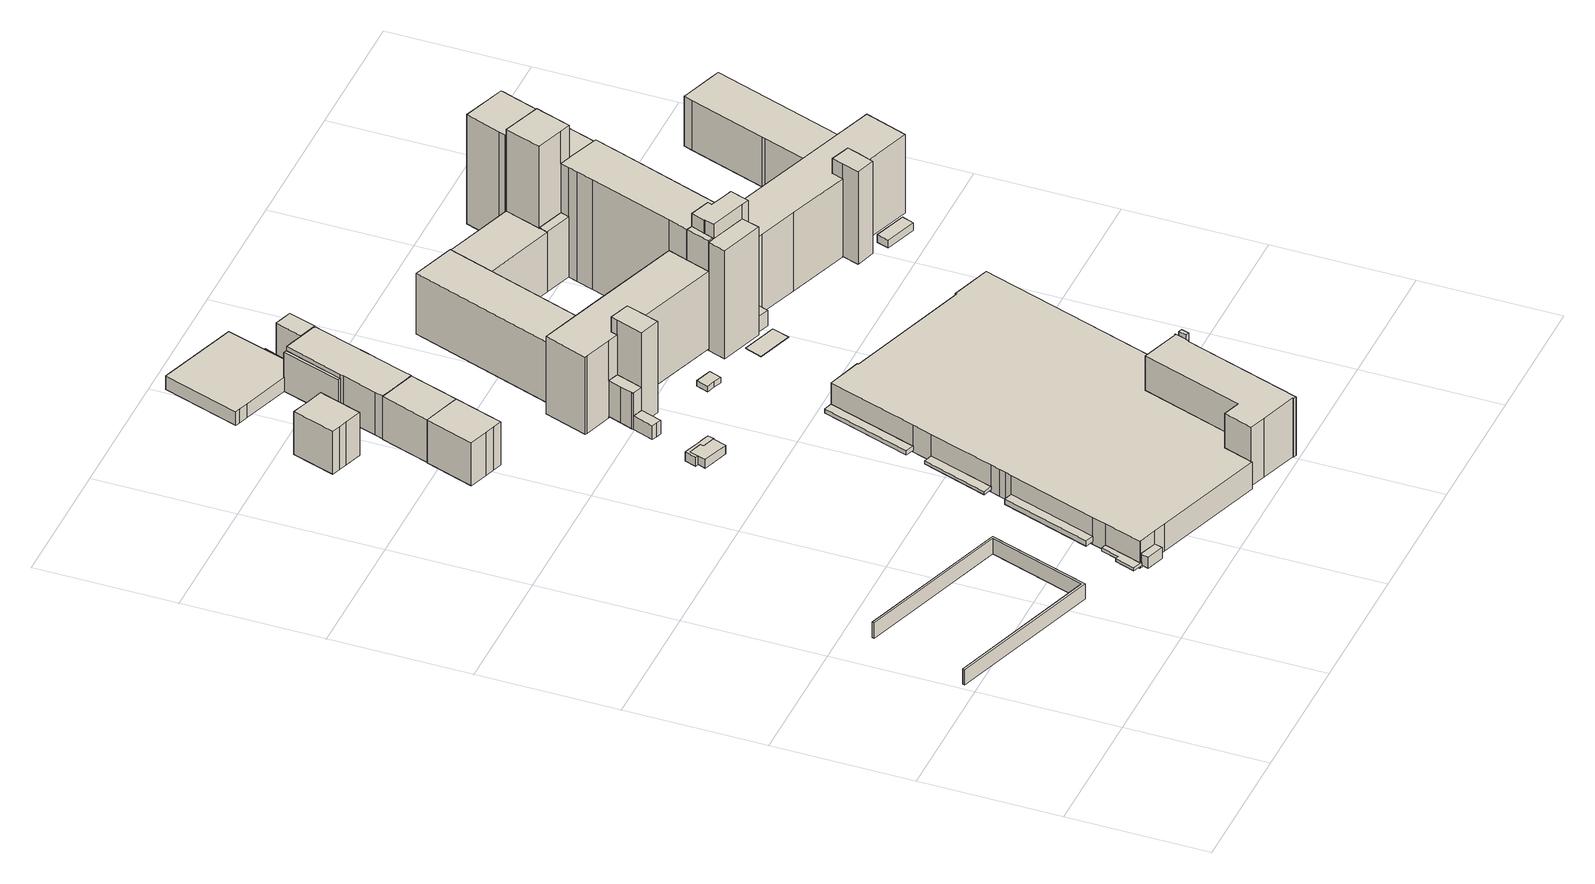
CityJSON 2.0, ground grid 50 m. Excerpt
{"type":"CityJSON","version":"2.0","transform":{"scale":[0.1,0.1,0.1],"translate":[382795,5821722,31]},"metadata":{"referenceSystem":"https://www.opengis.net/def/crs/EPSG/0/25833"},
"CityObjects":{
"building1":{"type":"Building","attributes":{"Gemeindeschluessel":"11000005","BezugspunktDach":"2200","function":"51009_1610","measuredHeight":6.04,"storeysAboveGround":0},"address":[{"country":"Germany","locality":"Berlin"}],"geometry":[{"type":"Solid","lod":"1","boundaries":[[[[0,1,2,3,4,5,6,7]],[[8,9,10,11,12,13,14,15]],[[8,15,7,6]],[[9,8,6,5]],[[10,9,5,4]],[[11,10,4,3]],[[12,11,3,2]],[[13,12,2,1]],[[14,13,1,0]],[[15,14,0,7]]]]}]},
"building2":{"type":"Building","attributes":{"Gemeindeschluessel":"11000005","BezugspunktDach":"2200","function":"51009_1610","measuredHeight":2.08,"storeysAboveGround":0},"address":[{"country":"Germany","locality":"Berlin"}],"geometry":[{"type":"Solid","lod":"1","boundaries":[[[[16,17,18,19]],[[20,21,22,23]],[[20,23,19,18]],[[21,20,18,17]],[[22,21,17,16]],[[23,22,16,19]]]]}]},
"building3":{"type":"Building","attributes":{"Gemeindeschluessel":"11000005","BezugspunktDach":"2200","function":"31001_1010","measuredHeight":18.66,"storeysAboveGround":4},"address":[{"country":"Germany","locality":"Berlin","thoroughfareNumber":"8","thoroughfareName":"Ohmstraße"}],"geometry":[{"type":"Solid","lod":"1","boundaries":[[[[24,25,26,27,28,29,30,31]],[[32,33,34,35,36,37,38,39]],[[32,39,31,30]],[[33,32,30,29]],[[34,33,29,28]],[[35,34,28,27]],[[36,35,27,26]],[[37,36,26,25]],[[38,37,25,24]],[[39,38,24,31]]]]}]},
"building4":{"type":"Building","attributes":{"Gemeindeschluessel":"11000005","BezugspunktDach":"2200","function":"31001_1010","measuredHeight":18.57,"storeysAboveGround":4},"address":[{"country":"Germany","locality":"Berlin","thoroughfareNumber":"4","thoroughfareName":"Hefnersteig"}],"geometry":[{"type":"Solid","lod":"1","boundaries":[[[[40,41,42,43,44,45,46,47]],[[48,49,50,51,52,53,54,55]],[[48,55,47,46]],[[49,48,46,45]],[[50,49,45,44]],[[51,50,44,43]],[[52,51,43,42]],[[53,52,42,41]],[[54,53,41,40]],[[55,54,40,47]]]]}]},
"building5":{"type":"Building","attributes":{"Gemeindeschluessel":"11000005","BezugspunktDach":"2200","function":"31001_2020","measuredHeight":3.45,"storeysAboveGround":1},"address":[{"country":"Germany","locality":"Berlin","thoroughfareNumber":"16","thoroughfareName":"Wernerwerkdamm"}],"geometry":[{"type":"Solid","lod":"1","boundaries":[[[[56,57,58,59,60,61,62]],[[63,64,65,66,67,68,69]],[[63,69,62,61]],[[64,63,61,60]],[[65,64,60,59]],[[66,65,59,58]],[[67,66,58,57]],[[68,67,57,56]],[[69,68,56,62]]]]}]},
"building6":{"type":"Building","attributes":{"Gemeindeschluessel":"11000005","BezugspunktDach":"2200","function":"31001_1010","measuredHeight":18.55,"storeysAboveGround":4},"address":[{"country":"Germany","locality":"Berlin","thoroughfareNumber":"7","thoroughfareName":"Ohmstraße"}],"geometry":[{"type":"Solid","lod":"1","boundaries":[[[[29,28,27,70,71,72,73,30]],[[74,75,76,77,78,79,80,81]],[[74,81,30,73]],[[75,74,73,72]],[[76,75,72,71]],[[77,76,71,70]],[[78,77,70,27]],[[79,78,27,28]],[[80,79,28,29]],[[81,80,29,30]]]]}]},
"building7":{"type":"Building","attributes":{"Gemeindeschluessel":"11000005","BezugspunktDach":"2200","function":"51009_1610","measuredHeight":3.5,"storeysAboveGround":0},"address":[{"country":"Germany","locality":"Berlin"}],"geometry":[{"type":"Solid","lod":"1","boundaries":[[[[61,60,59,58,57,82,83,84,85,86,87,88,89]],[[90,91,92,93,94,95,96,97,98,99,100,101,102]],[[90,102,89,88]],[[91,90,88,87]],[[92,91,87,86]],[[93,92,86,85]],[[94,93,85,84]],[[95,94,84,83]],[[96,95,83,82]],[[97,96,82,57]],[[98,97,57,58]],[[99,98,58,59]],[[100,99,59,60]],[[101,100,60,61]],[[102,101,61,89]]]]}]},
"building8":{"type":"Building","attributes":{"Gemeindeschluessel":"11000005","BezugspunktDach":"2200","function":"51009_1610","measuredHeight":5.86,"storeysAboveGround":0},"address":[{"country":"Germany","locality":"Berlin"}],"geometry":[{"type":"Solid","lod":"1","boundaries":[[[[103,104,105,106,107,108]],[[109,110,111,112,113,114]],[[109,114,108,107]],[[110,109,107,106]],[[111,110,106,105]],[[112,111,105,104]],[[113,112,104,103]],[[114,113,103,108]]]]}]},
"building9":{"type":"Building","attributes":{"Gemeindeschluessel":"11000005","function":"31001_2071"},"address":[{"country":"Germany","locality":"Berlin","thoroughfareNumber":"5","thoroughfareName":"Hefnersteig"},{"country":"Germany","locality":"Berlin","thoroughfareNumber":"6","thoroughfareName":"Ohmstraße"}],"children":["building9-1","building9-2","building9-3","building9-4","building9-5"]},
"building9-1":{"type":"BuildingPart","attributes":{"BezugspunktDach":"2200","measuredHeight":18.6,"storeysAboveGround":5},"parents":["building9"],"geometry":[{"type":"MultiSurface","lod":"1","boundaries":[[[115,116,117,118,119,120,121,122,123,124,125,126,127,128,129,130,131,132,133,134,135]],[[136,137,138,139,140,141,142,143,144,145,146,147,148,149,150,151,152,153,154,155,156]],[[136,156,135,134]],[[137,136,134,133]],[[138,137,133,132]],[[157,158,132,131]],[[159,160,131,130]],[[161,162,163,164,159,130,129]],[[141,129,141,165]],[[144,143,127,126]],[[145,144,126,125]],[[146,145,125,124]],[[147,146,124,123]],[[148,147,123,122]],[[149,148,122,121]],[[150,149,121,120]],[[151,150,120,119]],[[152,151,119,118]],[[153,152,118,117]],[[154,153,117,116]],[[155,154,116,115]],[[156,155,115,135]],[[139,138,158,157]],[[140,139,160,159]],[[163,166,167,164]],[[140,159,164,167]],[[168,141,166,162,161]],[[142,169,170,128]],[[165,141,129,170,169]],[[143,171,142,128,127,172]]]}]},
"building9-2":{"type":"BuildingPart","attributes":{"BezugspunktDach":"2200","measuredHeight":6.26,"storeysAboveGround":5},"parents":["building9"],"geometry":[{"type":"MultiSurface","lod":"1","boundaries":[[[173,174,175,176,160,164,163,177,178,179,180,181,182]],[[183,184,185,186,187,166,167,139,188,189,190,191,192]],[[183,192,182,181]],[[184,183,181,180]],[[185,184,180,179]],[[186,185,179,178]],[[187,186,178,177]],[[166,162,193,187,177,163]],[[167,164,167,194]],[[189,188,176,175]],[[190,189,175,174]],[[191,190,174,173]],[[192,191,173,182]],[[187,193,162,166]],[[167,195,166,163,164]],[[140,159,160,139,196]],[[194,167,164,159,140]],[[188,139,160,176]]]}]},
"building9-3":{"type":"BuildingPart","attributes":{"BezugspunktDach":"2200","measuredHeight":4.52,"storeysAboveGround":5},"parents":["building9"],"geometry":[{"type":"Solid","lod":"1","boundaries":[[[[161,197,198,193,162]],[[187,199,200,141,166]],[[199,187,193,198]],[[200,199,198,197]],[[162,193,187,166]],[[200,197,161,141]],[[141,161,162,166]]]]}]},
"building9-4":{"type":"BuildingPart","attributes":{"BezugspunktDach":"2200","measuredHeight":19.11,"storeysAboveGround":5},"parents":["building9"],"geometry":[{"type":"MultiSurface","lod":"1","boundaries":[[[201,202,203,204,205,206,207,208]],[[200,209,210,211,212,143,169,141]],[[197,161,208,207]],[[209,200,207,206]],[[210,209,206,205]],[[211,210,205,204]],[[212,211,204,203]],[[143,212,203,202]],[[170,128,127,143,202,201]],[[129,170,201,208]],[[200,141,161,197]],[[169,142,128,170]],[[143,127,128,142]],[[141,169,170,129]]]}]},
"building9-5":{"type":"BuildingPart","attributes":{"BezugspunktDach":"2200","measuredHeight":15.33,"storeysAboveGround":5},"parents":["building9"],"geometry":[{"type":"Solid","lod":"1","boundaries":[[[[158,157,213,214,215]],[[189,188,139,138,216]],[[189,216,215,214]],[[188,189,214,213]],[[139,160,176,188,213,157]],[[216,138,158,215]],[[188,176,160,139]],[[138,139,157,158]]]]}]},
"building10":{"type":"Building","attributes":{"name":"Kindertagesstätte Berufsschule für Gestaltung und Technik","Gemeindeschluessel":"11000005","function":"31001_2111"},"address":[{"country":"Germany","locality":"Berlin","thoroughfareNumber":"10, 12, 14, 16, 8","thoroughfareName":"Wohlrabedamm"}],"children":["building10-1","building10-2","building10-3","building10-4","building10-5","building10-6"]},
"building10-1":{"type":"BuildingPart","attributes":{"BezugspunktDach":"2200","measuredHeight":23.25,"storeysAboveGround":5},"parents":["building10"],"geometry":[{"type":"MultiSurface","lod":"1","boundaries":[[[217,218,219,220,221,222,223,224,225,226,227,228,229,230,231]],[[232,233,234,235,236,237,238,239,240,241,242,243,244,245,246]],[[232,247,248,249,231,230]],[[250,247,230,229]],[[251,250,233,229,228]],[[252,253,251,228,227]],[[236,254,253,227,226]],[[237,236,226,225]],[[238,237,225,224]],[[239,238,224,223]],[[240,239,223,222]],[[241,240,222,221]],[[242,241,221,220]],[[243,242,220,219]],[[244,243,219,218]],[[245,244,218,217]],[[246,245,217,231]],[[246,249,248,247,232]],[[233,232,247,250]],[[234,233,250,251]],[[235,234,251,253,252]],[[235,253,254,236]]]}]},
"building10-2":{"type":"BuildingPart","attributes":{"BezugspunktDach":"2200","measuredHeight":10.69,"storeysAboveGround":5},"parents":["building10"],"geometry":[{"type":"MultiSurface","lod":"1","boundaries":[[[255,256,257,258,248,247,250,251,253,254,259,260,261,262,263,264,265,266,267,268,269,270,271,272,273,274,275]],[[276,277,278,279,280,281,282,283,284,285,286,287,288,289,290,291,292,293,294,295,296,297,298,299,300,301,302]],[[276,302,303,304,305,306,307,275,274]],[[277,276,274,273]],[[278,277,273,272]],[[279,278,272,271]],[[280,279,271,270]],[[281,280,270,269]],[[308,309,310,311,282,281,269,268]],[[283,282,268,267]],[[312,313,267,266]],[[284,283,314,315]],[[285,284,266,265]],[[286,285,265,264]],[[287,286,264,263]],[[288,287,263,262]],[[289,288,262,261]],[[290,289,261,260]],[[291,290,260,259]],[[292,291,259,254]],[[293,292,236,235]],[[294,293,235,234,251]],[[295,294,251,234,233]],[[296,295,233,232,247]],[[297,296,232,246]],[[298,297,248,258]],[[299,298,258,257]],[[300,299,257,256]],[[316,317,318,319,320,301,300,256,255]],[[306,321,255,275]],[[302,301,322,323,303,324]],[[307,306,305,304,303]],[[311,310,309,308]],[[315,314,313,312]],[[235,236,254,253]],[[253,251,234,235]],[[233,234,251,250]],[[250,247,232,233]],[[246,232,247,248]],[[320,319,318,317,316]],[[324,303,323,322,321,306]]]}]},
"building10-3":{"type":"BuildingPart","attributes":{"BezugspunktDach":"2200","measuredHeight":4.32,"storeysAboveGround":5},"parents":["building10"],"geometry":[{"type":"MultiSurface","lod":"1","boundaries":[[[325,317,316,326,327]],[[328,319,318,329,330]],[[328,330,327,326]],[[319,321,331,328,326,316]],[[329,318,317,325]],[[330,329,325,327]],[[328,331,321,319]],[[318,319,316,317,332]]]}]},
"building10-4":{"type":"BuildingPart","attributes":{"BezugspunktDach":"2200","measuredHeight":1.17,"storeysAboveGround":5},"parents":["building10"],"geometry":[{"type":"MultiSurface","lod":"1","boundaries":[[[331,321,306,305,333,334,335,336]],[[337,338,339,304,303,323,340,341]],[[337,341,336,335]],[[338,337,335,334]],[[339,338,334,333]],[[304,339,333,305]],[[340,323,319,328]],[[341,340,331,336]],[[303,304,305,306]],[[303,306,321,323]],[[328,319,321,331]]]}]},
"building10-5":{"type":"BuildingPart","attributes":{"BezugspunktDach":"2200","measuredHeight":1.1,"storeysAboveGround":5},"parents":["building10"],"geometry":[{"type":"Solid","lod":"1","boundaries":[[[[309,308,342,343]],[[344,311,310,345]],[[344,345,343,342]],[[311,344,342,308]],[[345,310,309,343]],[[310,311,308,309]]]]}]},
"building10-6":{"type":"BuildingPart","attributes":{"BezugspunktDach":"2200","measuredHeight":1.64,"storeysAboveGround":5},"parents":["building10"],"geometry":[{"type":"MultiSurface","lod":"1","boundaries":[[[313,312,346,347]],[[348,315,314,349]],[[348,349,347,346]],[[315,348,346,312]],[[349,314,313,347]],[[315,350,312,313,314]]]}]},
"building11":{"type":"Building","attributes":{"Gemeindeschluessel":"11000005","BezugspunktDach":"2200","function":"31001_2050","measuredHeight":3.14,"storeysAboveGround":1},"address":[{"country":"Germany","locality":"Berlin","thoroughfareNumber":"50 (3)","thoroughfareName":"Siemensdamm"}],"geometry":[{"type":"Solid","lod":"1","boundaries":[[[[351,352,353,354,355,356]],[[357,358,359,360,361,362]],[[357,362,356,355]],[[358,357,355,354]],[[359,358,354,353]],[[360,359,353,352]],[[361,360,352,351]],[[362,361,351,356]]]]}]},
"building12":{"type":"Building","attributes":{"Gemeindeschluessel":"11000005","BezugspunktDach":"2200","function":"51009_1610","measuredHeight":24.72,"storeysAboveGround":0},"address":[{"country":"Germany","locality":"Berlin"}],"geometry":[{"type":"Solid","lod":"1","boundaries":[[[[363,364,365,366]],[[367,368,369,370]],[[367,370,366,365]],[[368,367,365,364]],[[369,368,364,363]],[[370,369,363,366]]]]}]},
"building13":{"type":"Building","attributes":{"Gemeindeschluessel":"11000005","BezugspunktDach":"2200","function":"31001_2050","measuredHeight":0.17,"storeysAboveGround":1},"address":[{"country":"Germany","locality":"Berlin","thoroughfareNumber":"50 (4)","thoroughfareName":"Siemensdamm"}],"geometry":[{"type":"Solid","lod":"1","boundaries":[[[[371,372,373,374]],[[375,376,377,378]],[[375,378,374,373]],[[376,375,373,372]],[[377,376,372,371]],[[378,377,371,374]]]]}]},
"building14":{"type":"Building","attributes":{"Gemeindeschluessel":"11000005","BezugspunktDach":"2200","function":"51009_1610","measuredHeight":8.04,"storeysAboveGround":0},"address":[{"country":"Germany","locality":"Berlin"}],"geometry":[{"type":"Solid","lod":"1","boundaries":[[[[379,380,381,382]],[[383,384,385,386]],[[383,386,382,381]],[[384,383,381,380]],[[385,384,380,379]],[[386,385,379,382]]]]}]},
"building15":{"type":"Building","attributes":{"Gemeindeschluessel":"11000005","function":"31001_2020"},"address":[{"country":"Germany","locality":"Berlin","thoroughfareNumber":"50","thoroughfareName":"Siemensdamm"}],"children":["building15-1","building15-2","building15-3","building15-4","building15-5","building15-6","building15-7","building15-8","building15-9","building15-10","building15-11","building15-12","building15-13","building15-14","building15-15","building15-16","building15-17","building15-18","building15-19"]},
"building15-1":{"type":"BuildingPart","attributes":{"BezugspunktDach":"2200","measuredHeight":19.89,"storeysAboveGround":14},"parents":["building15"],"geometry":[{"type":"MultiSurface","lod":"1","boundaries":[[[387,388,389,390,391,392,393,394,395]],[[396,397,398,399,400,401,402,403,404]],[[396,404,395,394]],[[397,396,394,393]],[[398,397,393,392]],[[399,398,392,391]],[[400,399,391,390]],[[401,400,390,389]],[[402,401,389,388]],[[403,402,388,387]],[[404,403,387,405,406,407]],[[407,406,405,387,395]]]}]},
"building15-2":{"type":"BuildingPart","attributes":{"BezugspunktDach":"2200","measuredHeight":7.3,"storeysAboveGround":14},"parents":["building15"],"geometry":[{"type":"MultiSurface","lod":"1","boundaries":[[[408,409,410,411,412,413]],[[414,415,416,417,418,419]],[[414,419,413,412]],[[415,414,412,411]],[[416,415,411,410]],[[416,420,410,409,417]],[[417,409,408,418]],[[418,421,408,413,419]]]}]},
"building15-3":{"type":"BuildingPart","attributes":{"BezugspunktDach":"2200","measuredHeight":55.57,"storeysAboveGround":14},"parents":["building15"],"geometry":[{"type":"MultiSurface","lod":"1","boundaries":[[[422,423,424,425,426,427]],[[428,429,430,431,432,433]],[[428,434,435,427,426]],[[429,428,426,425],[418,417,409,408]],[[436,437,438,425,424]],[[439,440,424,423]],[[441,442,423,422]],[[443,444,432,422,427]],[[433,435,434,428]],[[409,417,418,408]],[[430,429,438,437,436]],[[431,430,440,439]],[[432,431,442,441]],[[433,432,444,443]]]}]},
"building15-4":{"type":"BuildingPart","attributes":{"BezugspunktDach":"2200","measuredHeight":30.61,"storeysAboveGround":14},"parents":["building15"],"geometry":[{"type":"MultiSurface","lod":"1","boundaries":[[[445,446,447,448,449,450,451,452,453,454,455,456,457]],[[458,459,460,461,462,463,464,465,466,467,468,469,470]],[[458,470,457,456]],[[459,458,456,455]],[[460,471,472,473,459,455,454]],[[461,460,454,453]],[[462,461,453,452]],[[464,463,451,450]],[[465,464,474,475]],[[466,465,475,476]],[[467,466,476,477]],[[478,479,480,447,446]],[[468,467,481,482]],[[469,468,446,445]],[[470,469,445,457]],[[483,472,471,460]],[[483,459,473,472]],[[462,452,484,485]],[[485,484,451,463]],[[475,474,450,449]],[[476,475,486,449,448,487]],[[477,476,448,447]],[[482,481,480,479,478]]]}]},
"building15-5":{"type":"BuildingPart","attributes":{"BezugspunktDach":"2200","measuredHeight":24.76,"storeysAboveGround":14},"parents":["building15"],"geometry":[{"type":"MultiSurface","lod":"1","boundaries":[[[472,471,488,489,490,491,492,473]],[[493,494,495,496,497,498,499,500]],[[493,500,473,492]],[[494,493,492,491]],[[495,501,502,491,490]],[[496,495,490,489]],[[497,496,489,488]],[[498,497,488,471]],[[499,498,460,483]],[[500,499,472,483,459,473]],[[494,503,502,501,495]],[[483,460,471,472]],[[473,459,483,472]]]}]},
"building15-6":{"type":"BuildingPart","attributes":{"BezugspunktDach":"2200","measuredHeight":23.57,"storeysAboveGround":14},"parents":["building15"],"geometry":[{"type":"MultiSurface","lod":"1","boundaries":[[[504,435,434,505,502,501]],[[494,506,507,508,509,495]],[[506,494,502,505]],[[408,413,419,418,507,506,505,434]],[[508,507,428,433]],[[435,433,508]],[[495,509,504,501]],[[495,501,502,494]],[[418,419,413,408]],[[433,428,434,435]],[[508,433,435,504,509]]]}]},
"building15-7":{"type":"BuildingPart","attributes":{"BezugspunktDach":"2200","measuredHeight":25.05,"storeysAboveGround":14},"parents":["building15"],"geometry":[{"type":"MultiSurface","lod":"1","boundaries":[[[510,444,443,511]],[[508,512,513,509]],[[435,504,509,511,443]],[[433,508,435]],[[512,508,433,432,444]],[[509,513,510,511]],[[434,428,433,435]],[[435,508,509,504]],[[443,444,432,433]],[[513,512,444,510]]]}]},
"building15-8":{"type":"BuildingPart","attributes":{"BezugspunktDach":"2200","measuredHeight":43.35,"storeysAboveGround":14},"parents":["building15"],"geometry":[{"type":"MultiSurface","lod":"1","boundaries":[[[514,515,516,517,518,519,520,442,441,521,522,523,524,525]],[[526,527,528,529,530,531,532,533,534,535,536,537,538,539]],[[526,539,485,462,452,484,525,524]],[[527,526,524,523]],[[528,527,523,522]],[[529,528,522,521]],[[444,510,521,441]],[[530,529,513,512]],[[531,530,441,432,431]],[[540,439,442,520]],[[533,532,520,519]],[[534,533,519,518]],[[535,534,518,517]],[[541,542,517,516]],[[536,535,543,544]],[[538,537,545,546,547]],[[484,452,462,485]],[[512,513,510,444]],[[431,432,441,442]],[[532,531,439,540]],[[544,543,542,541]],[[537,536,516,515]],[[547,546,545,515,514,548]],[[539,538,514,525]]]}]},
"building15-9":{"type":"BuildingPart","attributes":{"BezugspunktDach":"2200","measuredHeight":42.78,"storeysAboveGround":14},"parents":["building15"],"geometry":[{"type":"MultiSurface","lod":"1","boundaries":[[[549,550,551,552,553,554,555,556]],[[557,558,559,560,561,562,563,564]],[[557,564,556,555]],[[560,559,565,566]],[[561,560,566,567,551]],[[562,561,567,568]],[[569,570,550,549]],[[563,562,571,572,573]],[[564,563,549,556]],[[558,557,574,555,554,575]],[[559,558,554,553]],[[566,565,553,552]],[[552,551,567,566]],[[568,567,551,550]],[[573,572,571,570,569]]]}]},
"building15-10":{"type":"BuildingPart","attributes":{"BezugspunktDach":"2200","measuredHeight":43.35,"storeysAboveGround":14},"parents":["building15"],"geometry":[{"type":"MultiSurface","lod":"1","boundaries":[[[576,577,514,525,578]],[[539,538,559,558,557]],[[539,557,578,525],[463,485,484,451]],[[559,538,579,547,565]],[[554,553,559,577,576]],[[580,555,554,576,578]],[[484,485,463,451]],[[538,539,525,514]],[[565,547,579,514,577]],[[558,559,553,554]],[[557,558,554,555,580]]]}]},
"building15-11":{"type":"BuildingPart","attributes":{"BezugspunktDach":"2200","measuredHeight":42.48,"storeysAboveGround":14},"parents":["building15"],"geometry":[{"type":"MultiSurface","lod":"1","boundaries":[[[540,581,440,439]],[[582,583,532,531]],[[582,531,431,430]],[[532,583,581,540]],[[430,431,439,440]],[[440,581,583,582,584]],[[531,532,540,439]]]}]},
"building15-12":{"type":"BuildingPart","attributes":{"BezugspunktDach":"2200","measuredHeight":43.35,"storeysAboveGround":14},"parents":["building15"],"geometry":[{"type":"MultiSurface","lod":"1","boundaries":[[[585,516,515,586]],[[537,536,587,588]],[[589,541,544,590,587,536,516,585]],[[588,587,585,591,592,586]],[[515,546,592,586]],[[536,537,515,516]],[[590,544,541,589]],[[586,592,591,585]]]}]},
"building15-13":{"type":"BuildingPart","attributes":{"BezugspunktDach":"2200","measuredHeight":47.7,"storeysAboveGround":14},"parents":["building15"],"geometry":[{"type":"MultiSurface","lod":"1","boundaries":[[[593,594,595,596,597,598,599,600,601,602]],[[566,565,547,546,592,591,603,604,568,567]],[[552,551,602,601]],[[553,552,601,600]],[[547,514,577,600,599]],[[515,514,599,598]],[[586,515,605,598,597]],[[591,585,586,592,597,596]],[[606,589,591,596,595]],[[607,608,606,595,594]],[[568,604,609,572,570,610,594,593]],[[567,551,550,593,602]],[[566,567,551,552]],[[611,565,566,612,552,553]],[[565,613,577,514,547]],[[546,547,514,515]],[[592,546,605,515,586]],[[592,586,585,591]],[[614,603,591,589,606]],[[604,603,615,606,608,607]],[[610,570,572,609]],[[568,550,551,567]]]}]},
"building15-14":{"type":"BuildingPart","attributes":{"BezugspunktDach":"2200","measuredHeight":31.05,"storeysAboveGround":14},"parents":["building15"],"geometry":[{"type":"MultiSurface","lod":"1","boundaries":[[[606,608,616,617,618,619,620,621,622,623,624,625,626,627,628,542,589]],[[543,406,405,629,630,631,632,633,634,635,636,637,638,639,640,641,590]],[[406,543,542,628]],[[405,387,395,406,628,627]],[[629,405,627,626]],[[630,629,626,625]],[[631,630,625,624]],[[632,631,624,623]],[[633,632,642,643,644]],[[634,633,622,644,645,646]],[[635,634,645,647]],[[636,635,620,619]],[[637,636,619,618]],[[638,637,618,617]],[[639,638,617,616]],[[610,648,616,608]],[[640,639,649,609]],[[641,640,608,604,603,606]],[[590,641,606,603,591,650]],[[543,544,541,542]],[[590,651,589,541,544]],[[406,395,387,405]],[[644,643,642,623,622]],[[646,645,644,622,621]],[[647,645,621,620]],[[609,649,648,610]],[[606,603,604,608]],[[650,591,603,606,589]]]}]},
"building15-15":{"type":"BuildingPart","attributes":{"BezugspunktDach":"2200","measuredHeight":43.18,"storeysAboveGround":14},"parents":["building15"],"geometry":[{"type":"MultiSurface","lod":"1","boundaries":[[[436,652,653,654,655,656,657,658,659,437]],[[660,661,662,663,664,665,666,583,582,667]],[[410,409,417,416,660,667,437,659]],[[661,660,659,658]],[[662,661,658,657]],[[663,662,657,656]],[[664,663,656,655]],[[665,664,655,654]],[[666,665,654,653]],[[583,666,653,652]],[[668,440,581,669,652,436]],[[667,582,430,429]],[[416,417,409,410]],[[582,670,583,669,581,440,668]],[[429,430,436,437]]]}]},
"building15-16":{"type":"BuildingPart","attributes":{"BezugspunktDach":"2200","measuredHeight":36.45,"storeysAboveGround":14},"parents":["building15"],"geometry":[{"type":"MultiSurface","lod":"1","boundaries":[[[671,672,673,674,675,676]],[[647,645,644,643,677,678]],[[647,678,676,675]],[[621,620,647,675,674]],[[622,621,674,673]],[[623,622,679,673,672]],[[677,643,672,671]],[[678,677,671,676]],[[680,645,647,620,621]],[[681,644,645,621,622]],[[643,644,679,622,623]]]}]},
"building15-17":{"type":"BuildingPart","attributes":{"BezugspunktDach":"2200","measuredHeight":36.01,"storeysAboveGround":14},"parents":["building15"],"geometry":[{"type":"MultiSurface","lod":"1","boundaries":[[[682,683,684,685,686,687]],[[477,476,475,474,688,689]],[[479,690,691,692,687,686]],[[481,477,689,693,694]],[[476,448,447,686,685]],[[449,448,476,685,684]],[[450,449,486,684,683]],[[688,474,683,682]],[[689,688,682,687]],[[481,694,690,479]],[[694,693,692,691,690]],[[477,695,447,448,476]],[[696,475,476,448,449]],[[474,475,486,449,450]]]}]},
"building15-18":{"type":"BuildingPart","attributes":{"BezugspunktDach":"2200","measuredHeight":16.21,"storeysAboveGround":14},"parents":["building15"],"geometry":[{"type":"MultiSurface","lod":"1","boundaries":[[[697,691,690,479,478,698,699,700]],[[701,702,482,481,694,693,703,704]],[[701,704,700,699]],[[702,701,699,698]],[[482,702,698,478]],[[703,693,691,697]],[[704,703,697,700]],[[482,705,478,479,481]],[[694,481,479,690]],[[693,694,690,691]]]}]},
"building15-19":{"type":"BuildingPart","attributes":{"BezugspunktDach":"2200","measuredHeight":6.04,"storeysAboveGround":14},"parents":["building15"],"geometry":[{"type":"MultiSurface","lod":"1","boundaries":[[[706,648,610,570,569]],[[572,609,649,707,573]],[[707,649,648,706]],[[573,707,706,569]],[[573,569,570,572]],[[572,708,570,610,609]],[[649,609,610,648]]]}]},
"building16":{"type":"Building","attributes":{"Gemeindeschluessel":"11000005","BezugspunktDach":"2200","function":"31001_2050","measuredHeight":3,"storeysAboveGround":1},"address":[{"country":"Germany","locality":"Berlin","thoroughfareNumber":"50 (2)","thoroughfareName":"Siemensdamm"}],"geometry":[{"type":"Solid","lod":"1","boundaries":[[[[709,710,711,712]],[[713,714,715,716]],[[713,716,712,711]],[[714,713,711,710]],[[715,714,710,709]],[[716,715,709,712]]]]}]},
"building17":{"type":"Building","attributes":{"Gemeindeschluessel":"11000005","BezugspunktDach":"2200","function":"31001_2523","measuredHeight":5.59,"storeysAboveGround":1},"address":[{"country":"Germany","locality":"Berlin","thoroughfareNumber":"50 (1)","thoroughfareName":"Siemensdamm"}],"geometry":[{"type":"Solid","lod":"1","boundaries":[[[[717,718,719,720,721]],[[722,723,724,725,726]],[[722,726,721,720]],[[723,722,720,719]],[[724,723,719,718]],[[725,724,718,717]],[[726,725,717,721]]]]}]}
},
"vertices":[
[557,348,79],[679,711,79],[124,899,79],[122,890,79],[668,706,79],[551,360,79],[5,544,79],[2,536,79],[5,544,19],[551,360,19],[668,706,19],[122,890,19],[124,899,19],[679,711,19],[557,348,19],[2,536,19],
[842,436,41],[950,756,41],[920,765,41],[812,446,41],[920,765,20],[950,756,20],[842,436,20],[812,446,20],
[461,2341,185],[497,2329,185],[529,2318,185],[588,2493,185],[556,2504,185],[521,2516,185],[454,2538,185],[394,2364,185],[454,2538,15],[521,2516,15],[556,2504,15],[588,2493,15],[529,2318,15],[497,2329,15],[461,2341,15],[394,2364,15],
[317,2780,186],[347,2770,186],[409,2749,186],[460,2902,186],[398,2922,186],[368,2933,186],[337,2943,186],[286,2791,186],[337,2943,17],[368,2933,17],[398,2922,17],[460,2902,17],[409,2749,17],[347,2770,17],[317,2780,17],[286,2791,17],
[842,1681,51],[859,1729,51],[813,1744,51],[817,1756,51],[769,1772,51],[759,1741,51],[749,1712,51],[759,1741,17],[769,1772,17],[817,1756,17],[813,1744,17],[859,1729,17],[842,1681,17],[749,1712,17],
[647,2668,185],[615,2679,185],[580,2691,185],[514,2713,185],[514,2713,16],[580,2691,16],[615,2679,16],[647,2668,16],[588,2493,16],[556,2504,16],[521,2516,16],[454,2538,16],
[860,1729,51],[867,1751,51],[866,1751,51],[842,1759,51],[821,1766,51],[773,1783,51],[762,1786,51],[748,1745,51],[762,1786,16],[773,1783,16],[821,1766,16],[842,1759,16],[866,1751,16],[867,1751,16],[860,1729,16],[859,1729,16],[813,1744,16],[817,1756,16],[769,1772,16],[759,1741,16],[748,1745,16],
[843,1915,72],[861,1908,72],[887,1983,72],[869,1990,72],[850,1996,72],[824,1922,72],[850,1996,18],[869,1990,18],[887,1983,18],[861,1908,18],[843,1915,18],[824,1922,18],
[545,2703,187],[616,2679,187],[647,2668,187],[656,2697,187],[690,2802,187],[697,2820,187],[701,2834,187],[702,2837,187],[712,2868,187],[714,2873,187],[724,2904,187],[760,3012,187],[771,3045,187],[742,3055,187],[706,3067,187],[670,3079,187],[641,3089,187],[570,2878,187],[565,2865,187],[524,2742,187],[514,2713,187],[524,2742,18],[565,2865,18],[570,2878,18],[641,3089,18],[670,3079,18],[706,3067,18],[742,3055,18],[771,3045,18],[760,3012,18],[724,2904,18],[714,2873,18],[712,2868,18],[702,2837,18],[701,2834,18],[697,2820,18],[690,2802,18],[656,2697,18],[647,2668,18],[616,2679,18],[545,2703,18],[514,2713,18],[641,3089,171],[570,2878,171],[670,3079,72],[641,3089,72],[706,3067,63],[698,3070,63],[698,3070,72],[680,3076,72],[708,3066,18],[698,3070,18],[680,3076,18],[706,3067,45],[738,3056,18],[738,3056,187],[751,3052,18],[771,3045,46],
[425,3161,72],[460,3150,72],[629,3092,72],[629,3093,72],[744,3211,72],[787,3343,72],[771,3348,72],[517,3436,72],[500,3442,72],[407,3168,72],[500,3442,18],[517,3436,18],[771,3348,18],[787,3343,18],[744,3211,18],[629,3093,18],[629,3092,18],[460,3150,18],[425,3161,18],[407,3168,18],[744,3211,63],[679,3076,18],[690,3073,18],[650,3086,18],
[742,3164,63],[758,3207,63],[758,3207,18],[742,3164,18],
[738,3056,189],[771,3045,189],[794,3115,189],[801,3138,189],[803,3143,189],[772,3153,189],[742,3164,189],[706,3067,189],[772,3153,18],[803,3143,18],[801,3138,18],[794,3115,18],
[629,3093,171],[629,3092,171],[559,2882,171],[559,2882,18],
[1354,59,251],[1486,14,251],[1486,11,251],[1495,7,251],[1638,429,251],[1641,428,251],[1645,439,251],[1655,468,251],[1659,481,251],[1656,482,251],[1655,480,251],[1517,527,251],[1393,163,251],[1332,184,251],[1296,79,251],[1332,184,19],[1393,163,19],[1517,527,19],[1655,480,19],[1656,482,19],[1659,481,19],[1655,468,19],[1645,439,19],[1641,428,19],[1638,429,19],[1495,7,19],[1486,11,19],[1486,14,19],[1354,59,19],[1296,79,19],[1332,184,116],[1296,79,116],[1296,79,59],[1393,163,116],[1517,527,116],[1655,480,62],[1655,480,116],[1656,482,116],
[785,251,116],[849,229,116],[895,213,116],[1295,76,116],[1866,1103,116],[1892,1179,116],[1906,1220,116],[1763,1268,116],[1762,1263,116],[1309,1416,116],[1310,1420,116],[1187,1460,116],[1079,1139,116],[1055,1068,116],[976,833,116],[965,801,116],[957,777,116],[950,756,116],[842,436,116],[825,386,116],[780,253,116],[825,386,9],[842,436,9],[950,756,9],[957,777,9],[965,801,9],[976,833,9],[1055,1068,9],[1079,1139,9],[1187,1460,9],[1310,1420,9],[1309,1416,9],[1762,1263,9],[1763,1268,9],[1906,1220,9],[1892,1179,9],[1866,1103,9],[1656,482,9],[1655,480,9],[1517,527,9],[1393,163,9],[1332,184,9],[1296,79,9],[1295,76,9],[895,213,9],[849,229,9],[785,251,9],[780,253,9],[780,253,21],[825,386,21],[825,386,33],[780,253,33],[780,253,30],[1055,1068,31],[976,833,31],[976,833,20],[1055,1068,20],[1187,1460,32],[1079,1139,32],[1079,1139,16],[1187,1460,16],[785,251,65],[849,229,65],[849,229,22],[785,251,22],[785,251,52],[785,251,33],[785,251,25],[785,251,21],[780,253,25],
[839,200,65],[783,247,65],[775,222,65],[783,247,22],[839,200,22],[775,222,22],[783,247,33],[849,229,63],
[806,392,33],[784,327,33],[772,331,33],[747,259,33],[772,331,21],[784,327,21],[806,392,21],[783,247,21],[747,259,21],
[1022,1078,31],[942,844,31],[1022,1078,20],[942,844,20],
[1156,1470,32],[1047,1150,32],[1156,1470,16],[1047,1150,16],[1187,1460,24],
[1149,1842,40],[1178,1831,40],[1193,1874,40],[1163,1884,40],[1134,1894,40],[1119,1852,40],[1134,1894,18],[1163,1884,18],[1193,1874,18],[1178,1831,18],[1149,1842,18],[1119,1852,18],
[1658,435,268],[1667,463,268],[1655,468,268],[1645,439,268],[1655,468,21],[1667,463,21],[1658,435,21],[1645,439,21],
[1475,1719,20],[1497,1781,20],[1373,1823,20],[1351,1762,20],[1373,1823,18],[1497,1781,18],[1475,1719,18],[1351,1762,18],
[1892,1094,82],[1918,1171,82],[1892,1179,82],[1866,1103,82],[1892,1179,2],[1918,1171,2],[1892,1094,2],[1866,1103,2],
[2253,1783,205],[2446,2344,205],[2410,2356,205],[2297,2395,205],[2292,2397,205],[2281,2366,205],[2186,2092,205],[2182,2079,205],[2099,1838,205],[2182,2079,7],[2186,2092,7],[2281,2366,7],[2292,2397,7],[2297,2395,7],[2410,2356,7],[2446,2344,7],[2253,1783,7],[2099,1838,7],[2253,1783,8],[2099,1838,8],[2099,1838,111],
[1484,2679,85],[1581,2644,85],[1602,2705,85],[1323,2807,85],[1317,2809,85],[1296,2744,85],[1317,2809,12],[1323,2807,12],[1602,2705,12],[1581,2644,12],[1484,2679,12],[1296,2744,12],[1602,2705,72],[1484,2679,53],
[1537,2516,566],[1576,2502,566],[1619,2630,566],[1581,2644,566],[1484,2679,566],[1439,2550,566],[1484,2679,11],[1581,2644,11],[1619,2630,11],[1576,2502,11],[1537,2516,11],[1439,2550,11],[1484,2679,243],[1439,2550,243],[1619,2630,438],[1581,2644,438],[1581,2644,224],[1576,2502,431],[1619,2630,431],[1537,2516,440],[1576,2502,440],[1439,2550,245],[1537,2516,245],
[784,2127,319],[883,2093,319],[921,2079,319],[928,2103,319],[1001,2077,319],[993,2054,319],[1334,1934,319],[1389,2090,319],[1080,2198,319],[1035,2214,319],[880,2268,319],[831,2285,319],[777,2130,319],[831,2285,13],[880,2268,13],[1035,2214,13],[1080,2198,13],[1389,2090,13],[1334,1934,13],[993,2054,13],[1001,2077,13],[928,2103,13],[921,2079,13],[883,2093,13],[784,2127,13],[777,2130,13],[1035,2214,246],[958,2241,246],[880,2268,246],[993,2054,19],[1001,2077,19],[928,2103,19],[921,2079,19],[883,2093,163],[921,2079,163],[921,2079,127],[921,2079,20],[883,2093,20],[958,2241,13],[1364,2020,319],[1364,2020,13],[1001,2077,169],[928,2103,259],
[1060,2286,246],[1153,2552,246],[1172,2607,246],[1228,2768,246],[1073,2822,246],[1073,2822,7],[1228,2768,7],[1172,2607,7],[1153,2552,7],[1060,2286,7],[1035,2214,7],[958,2241,7],[880,2268,7],[1172,2607,243],[1228,2768,243],[1228,2768,126],
[1428,2518,243],[1296,2744,243],[1296,2744,7],[1484,2679,7],[1439,2550,7],[1428,2518,7],
[1526,2484,245],[1428,2518,245],[1537,2516,7],[1526,2484,7],
[1385,2012,440],[1458,1986,440],[1518,1965,440],[1542,2035,440],[1657,2361,440],[1667,2390,440],[1691,2459,440],[1526,2484,440],[1514,2451,440],[1493,2390,440],[1389,2090,440],[1364,2020,440],[1389,2090,6],[1493,2390,6],[1514,2451,6],[1526,2484,6],[1537,2516,6],[1576,2502,6],[1691,2459,6],[1667,2390,6],[1657,2361,6],[1542,2035,6],[1518,1965,6],[1458,1986,6],[1385,2012,6],[1364,2020,6],[1691,2459,431],[1518,1965,318],[1542,2035,318],[1542,2035,8],[1518,1965,8],[1458,1986,129],[1458,1986,13],[1385,2012,13],[1385,2012,172],
[1467,1817,434],[1488,1881,434],[1358,1927,434],[1370,1961,434],[1366,1962,434],[1353,1928,434],[1334,1934,434],[1312,1871,434],[1334,1934,6],[1353,1928,6],[1366,1962,6],[1370,1961,6],[1358,1927,6],[1488,1881,6],[1467,1817,6],[1312,1871,6],[1366,1962,13],[1370,1961,13],[1358,1927,13],[1488,1881,13],[1467,1817,79],[1488,1881,79],[1488,1881,65],[1488,1881,18],[1467,1817,18],[1334,1934,113],[1353,1928,269],
[1353,1928,440],[1366,1962,440],[1334,1934,440],[1385,2012,346],[1334,1934,266],
[1736,2589,431],[1619,2630,6],[1736,2589,6],[1619,2630,328],
[1512,1949,440],[1453,1971,440],[1512,1949,6],[1453,1971,6],[1512,1949,318],[1512,1949,8],[1512,1949,13],[1453,1971,13],
[1488,1881,490],[1515,1871,490],[1538,1940,490],[1512,1949,490],[1453,1971,490],[1458,1986,490],[1385,2012,490],[1366,1962,490],[1370,1961,490],[1358,1927,490],[1538,1940,13],[1515,1871,13],[1458,1986,237],[1538,1940,318],[1515,1871,285],[1515,1871,318],[1515,1871,18],[1515,1871,79],[1366,1962,348],[1370,1961,224],[1366,1962,190],[1538,1940,85],[1538,1940,166],
[1530,1866,318],[1543,1861,318],[1577,1849,318],[1719,1799,318],[1939,1721,318],[1954,1761,318],[2023,1736,318],[2010,1698,318],[2055,1682,318],[2225,1622,318],[2279,1774,318],[2253,1783,318],[2099,1838,318],[2279,1774,8],[2225,1622,8],[2055,1682,8],[2010,1698,8],[2023,1736,8],[1954,1761,8],[1939,1721,8],[1719,1799,8],[1577,1849,8],[1543,1861,8],[1530,1866,8],[1515,1871,8],[1538,1940,8],[2010,1698,165],[2010,1698,11],[2023,1736,11],[1954,1761,11],[1954,1761,215],[1939,1721,11],[1530,1866,79],[1530,1866,18],[1512,1949,195],[1512,1949,303],
[1736,2589,438],[1801,2777,438],[1818,2825,438],[1820,2831,438],[1665,2885,438],[1620,2757,438],[1612,2734,438],[1602,2705,438],[1602,2705,6],[1612,2734,6],[1620,2757,6],[1665,2885,6],[1820,2831,6],[1818,2825,6],[1801,2777,6],[1581,2644,6],[1619,2630,148],[1736,2589,328],[1689,2606,6],
[1987,1637,376],[2010,1698,376],[2023,1736,376],[1954,1761,376],[1939,1721,376],[1918,1660,376],[1987,1637,11],[1918,1660,11],[2023,1736,133],[1954,1761,53],[2023,1736,194],
[960,1958,379],[993,2054,379],[1001,2077,379],[928,2103,379],[921,2079,379],[887,1983,379],[960,1958,19],[887,1983,19],[904,2031,163],[887,1983,163],[887,1983,146],[887,1983,20],[904,2031,20],[921,2079,246],[1001,2077,87],
[850,1996,163],[866,2045,163],[850,2002,163],[848,1997,163],[850,2002,20],[866,2045,20],[850,1996,20],[848,1997,20],[883,2093,91],
[1508,1803,79],[1508,1803,18],[1488,1881,56],
[2144,1562,43],[2159,1605,43],[2045,1645,43],[2030,1602,43],[2045,1645,13],[2159,1605,13],[2144,1562,13],[2030,1602,13],
[1948,2147,57],[1996,2279,57],[1905,2311,57],[1865,2205,57],[1856,2179,57],[1865,2205,2],[1905,2311,2],[1996,2279,2],[1948,2147,2],[1856,2179,2]
]}
